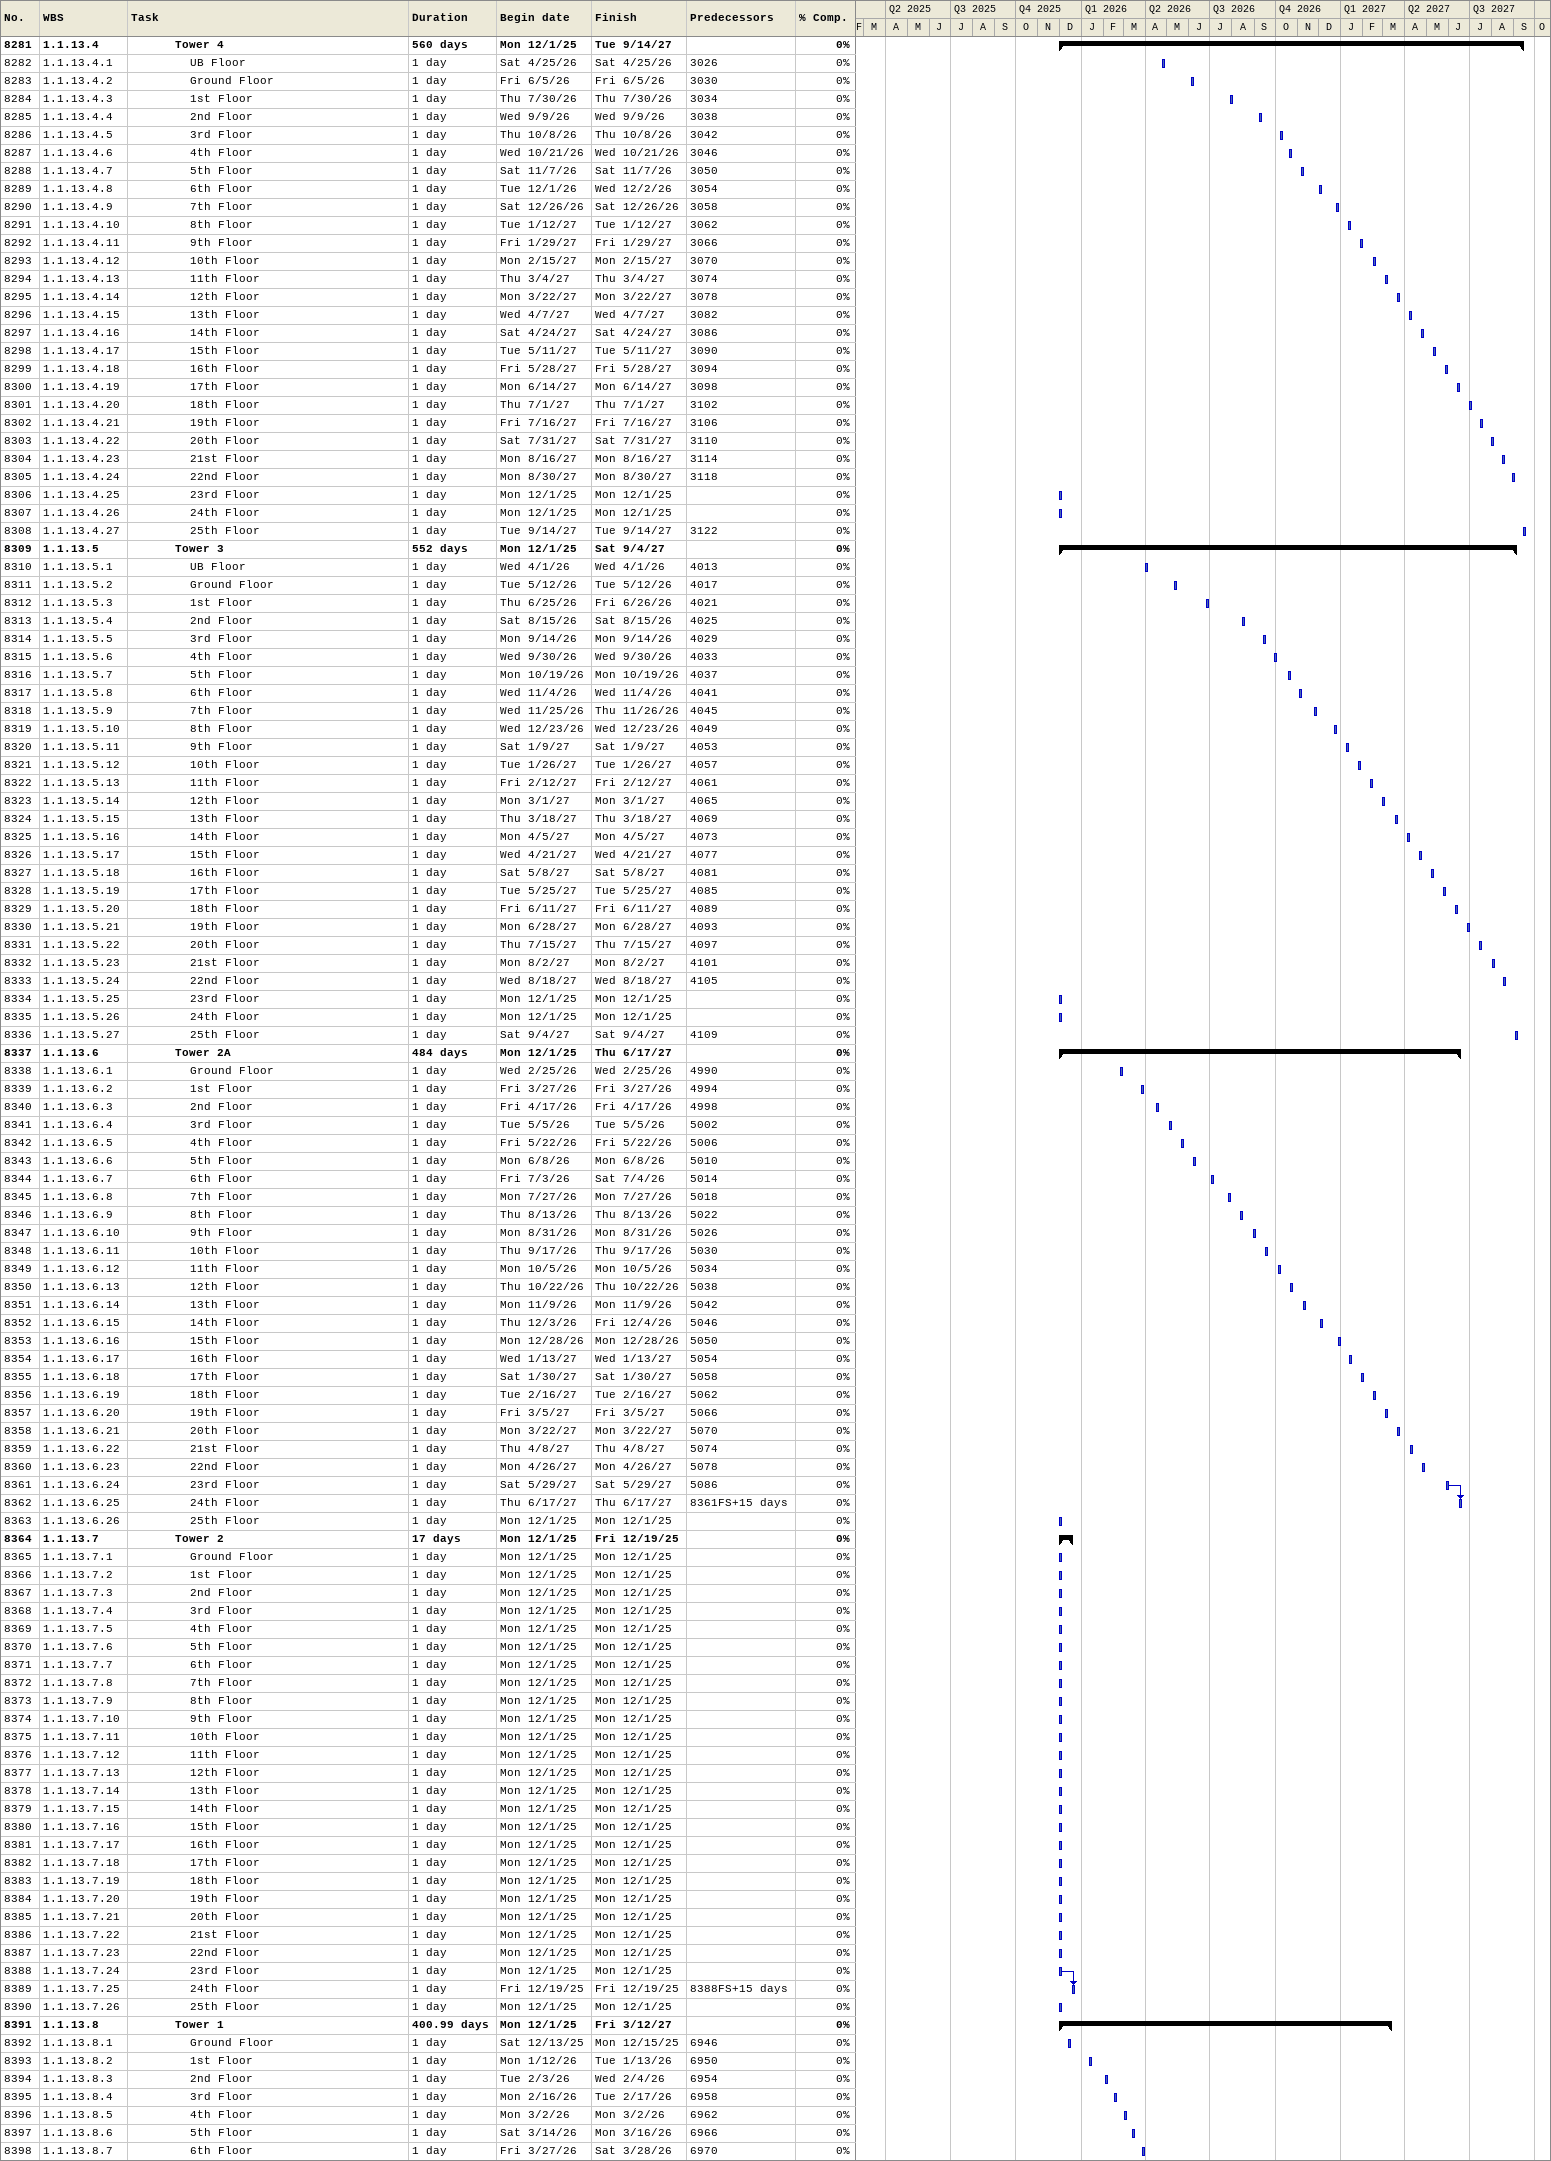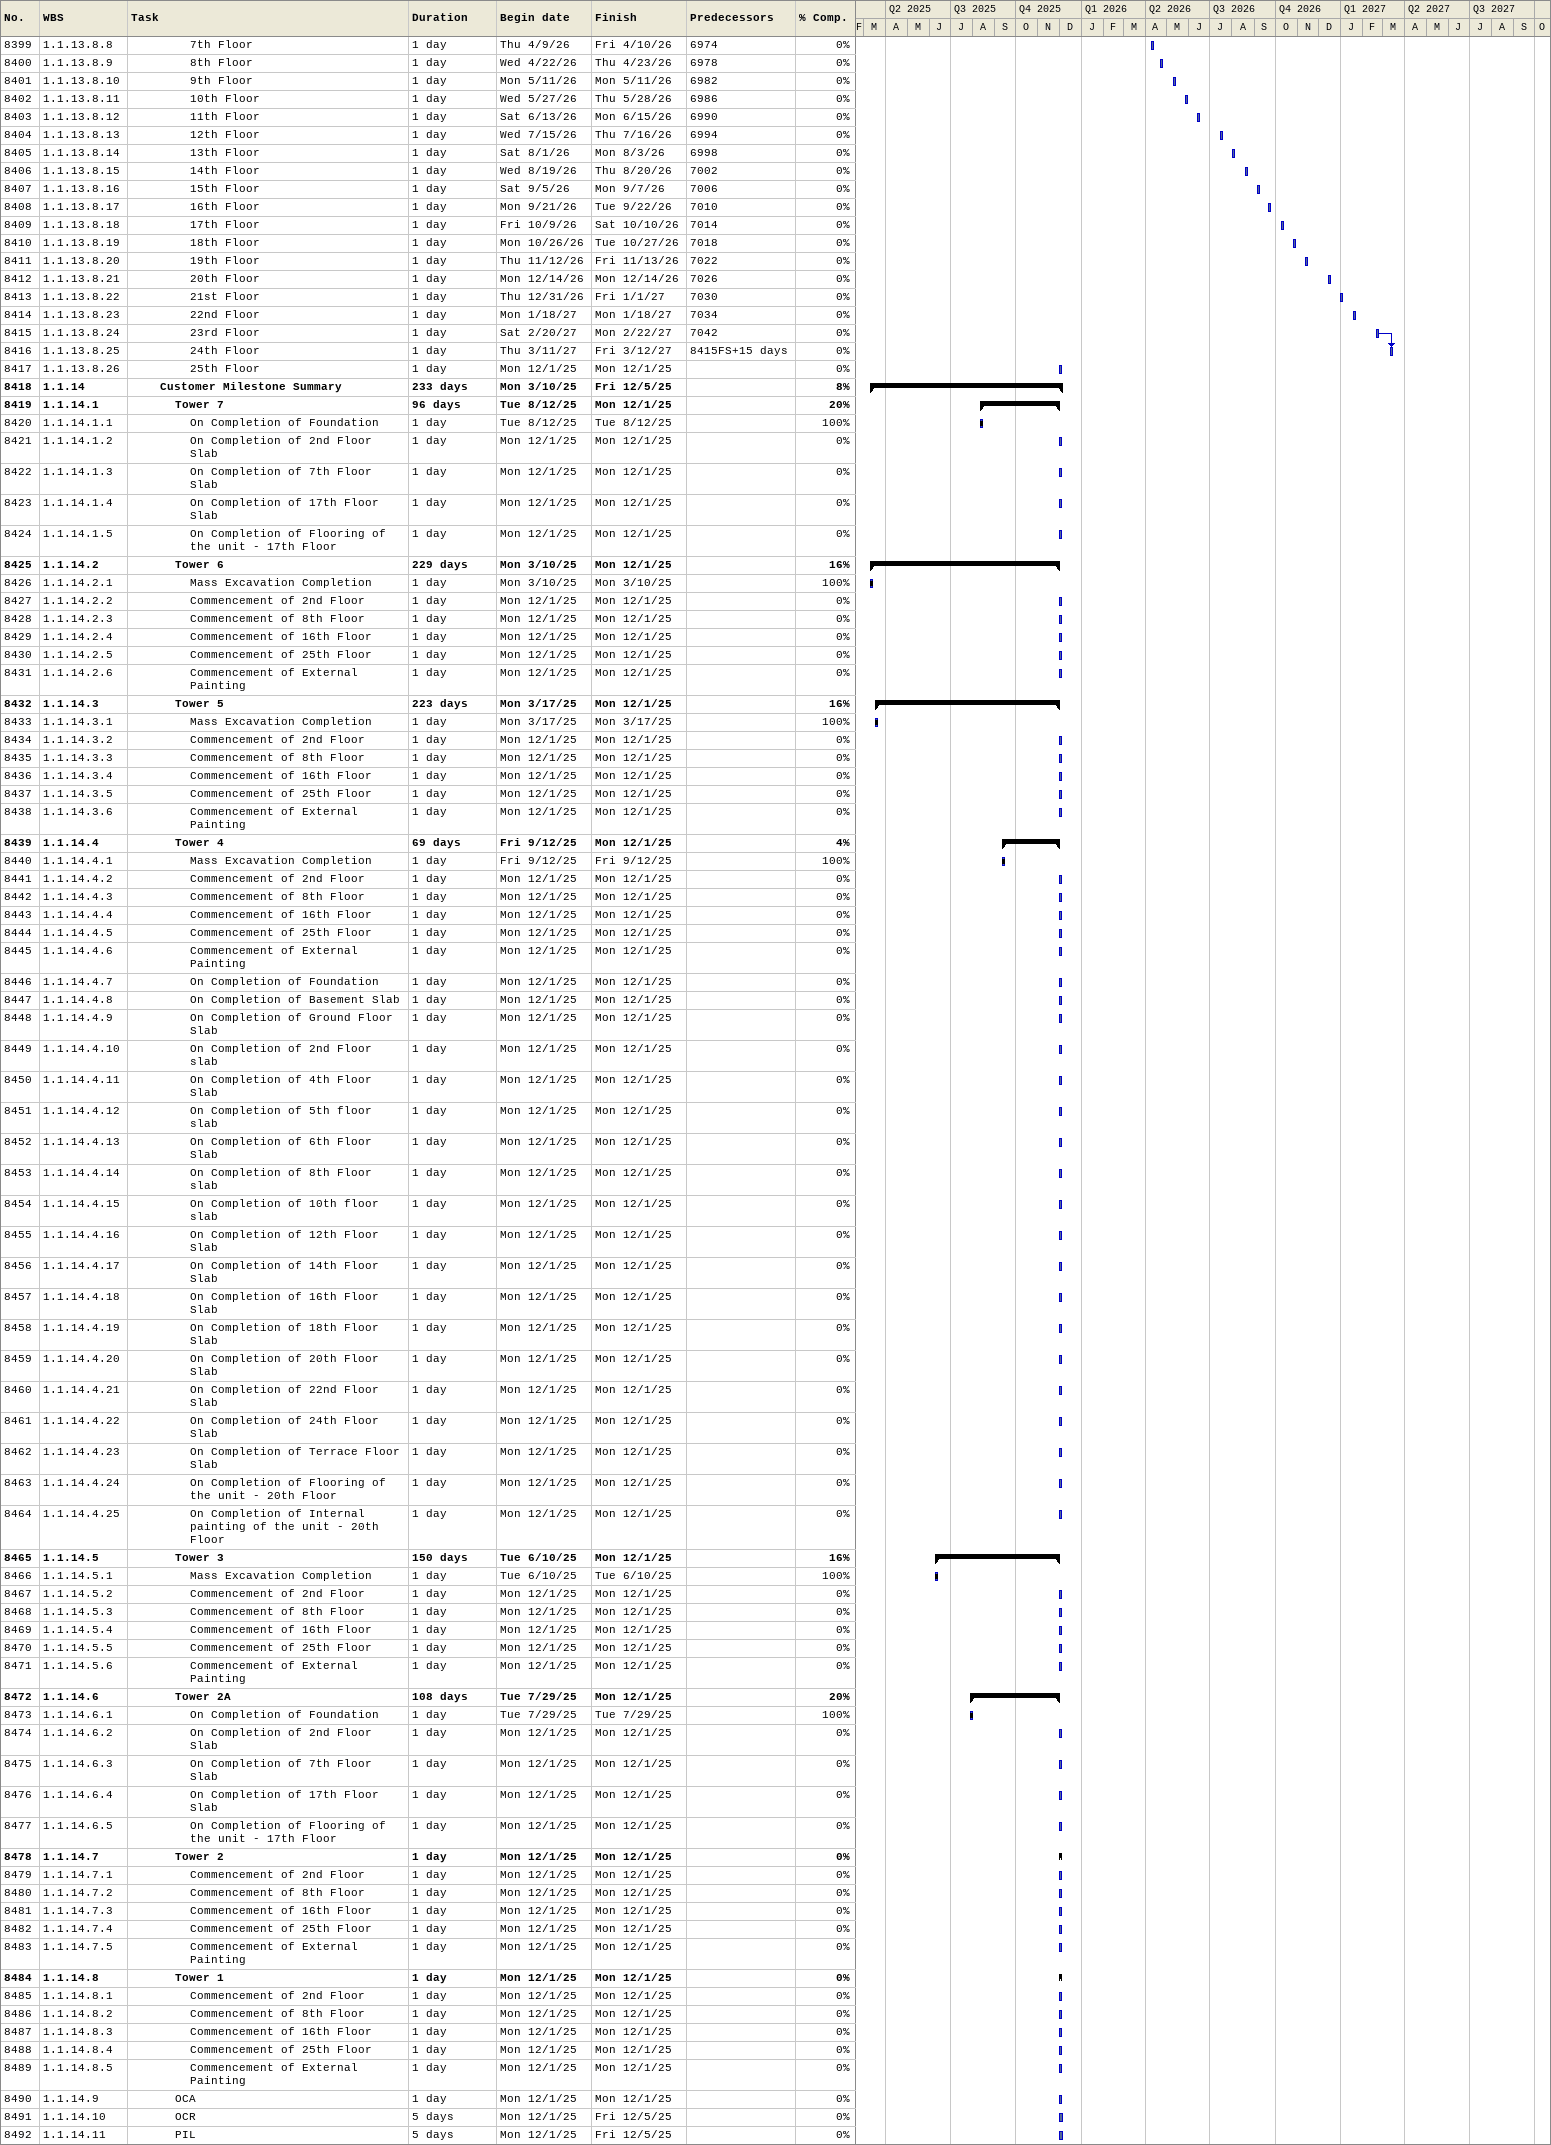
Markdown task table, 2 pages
| ID | WBS | Task | Duration | Start | Finish | Predecessors | % complete |
|---|---|---|---|---|---|---|---|
| 8281 | 1.1.13.4 | **Tower 4** | 560d | 2025-12-01 | 2027-09-14 |  | 0 |
| 8282 | 1.1.13.4.1 | UB Floor | 1d | 2026-04-25 | 2026-04-25 | 3026 | 0 |
| 8283 | 1.1.13.4.2 | Ground Floor | 1d | 2026-06-05 | 2026-06-05 | 3030 | 0 |
| 8284 | 1.1.13.4.3 | 1st Floor | 1d | 2026-07-30 | 2026-07-30 | 3034 | 0 |
| 8285 | 1.1.13.4.4 | 2nd Floor | 1d | 2026-09-09 | 2026-09-09 | 3038 | 0 |
| 8286 | 1.1.13.4.5 | 3rd Floor | 1d | 2026-10-08 | 2026-10-08 | 3042 | 0 |
| 8287 | 1.1.13.4.6 | 4th Floor | 1d | 2026-10-21 | 2026-10-21 | 3046 | 0 |
| 8288 | 1.1.13.4.7 | 5th Floor | 1d | 2026-11-07 | 2026-11-07 | 3050 | 0 |
| 8289 | 1.1.13.4.8 | 6th Floor | 1d | 2026-12-01 | 2026-12-02 | 3054 | 0 |
| 8290 | 1.1.13.4.9 | 7th Floor | 1d | 2026-12-26 | 2026-12-26 | 3058 | 0 |
| 8291 | 1.1.13.4.10 | 8th Floor | 1d | 2027-01-12 | 2027-01-12 | 3062 | 0 |
| 8292 | 1.1.13.4.11 | 9th Floor | 1d | 2027-01-29 | 2027-01-29 | 3066 | 0 |
| 8293 | 1.1.13.4.12 | 10th Floor | 1d | 2027-02-15 | 2027-02-15 | 3070 | 0 |
| 8294 | 1.1.13.4.13 | 11th Floor | 1d | 2027-03-04 | 2027-03-04 | 3074 | 0 |
| 8295 | 1.1.13.4.14 | 12th Floor | 1d | 2027-03-22 | 2027-03-22 | 3078 | 0 |
| 8296 | 1.1.13.4.15 | 13th Floor | 1d | 2027-04-07 | 2027-04-07 | 3082 | 0 |
| 8297 | 1.1.13.4.16 | 14th Floor | 1d | 2027-04-24 | 2027-04-24 | 3086 | 0 |
| 8298 | 1.1.13.4.17 | 15th Floor | 1d | 2027-05-11 | 2027-05-11 | 3090 | 0 |
| 8299 | 1.1.13.4.18 | 16th Floor | 1d | 2027-05-28 | 2027-05-28 | 3094 | 0 |
| 8300 | 1.1.13.4.19 | 17th Floor | 1d | 2027-06-14 | 2027-06-14 | 3098 | 0 |
| 8301 | 1.1.13.4.20 | 18th Floor | 1d | 2027-07-01 | 2027-07-01 | 3102 | 0 |
| 8302 | 1.1.13.4.21 | 19th Floor | 1d | 2027-07-16 | 2027-07-16 | 3106 | 0 |
| 8303 | 1.1.13.4.22 | 20th Floor | 1d | 2027-07-31 | 2027-07-31 | 3110 | 0 |
| 8304 | 1.1.13.4.23 | 21st Floor | 1d | 2027-08-16 | 2027-08-16 | 3114 | 0 |
| 8305 | 1.1.13.4.24 | 22nd Floor | 1d | 2027-08-30 | 2027-08-30 | 3118 | 0 |
| 8306 | 1.1.13.4.25 | 23rd Floor | 1d | 2025-12-01 | 2025-12-01 |  | 0 |
| 8307 | 1.1.13.4.26 | 24th Floor | 1d | 2025-12-01 | 2025-12-01 |  | 0 |
| 8308 | 1.1.13.4.27 | 25th Floor | 1d | 2027-09-14 | 2027-09-14 | 3122 | 0 |
| 8309 | 1.1.13.5 | **Tower 3** | 552d | 2025-12-01 | 2027-09-04 |  | 0 |
| 8310 | 1.1.13.5.1 | UB Floor | 1d | 2026-04-01 | 2026-04-01 | 4013 | 0 |
| 8311 | 1.1.13.5.2 | Ground Floor | 1d | 2026-05-12 | 2026-05-12 | 4017 | 0 |
| 8312 | 1.1.13.5.3 | 1st Floor | 1d | 2026-06-25 | 2026-06-26 | 4021 | 0 |
| 8313 | 1.1.13.5.4 | 2nd Floor | 1d | 2026-08-15 | 2026-08-15 | 4025 | 0 |
| 8314 | 1.1.13.5.5 | 3rd Floor | 1d | 2026-09-14 | 2026-09-14 | 4029 | 0 |
| 8315 | 1.1.13.5.6 | 4th Floor | 1d | 2026-09-30 | 2026-09-30 | 4033 | 0 |
| 8316 | 1.1.13.5.7 | 5th Floor | 1d | 2026-10-19 | 2026-10-19 | 4037 | 0 |
| 8317 | 1.1.13.5.8 | 6th Floor | 1d | 2026-11-04 | 2026-11-04 | 4041 | 0 |
| 8318 | 1.1.13.5.9 | 7th Floor | 1d | 2026-11-25 | 2026-11-26 | 4045 | 0 |
| 8319 | 1.1.13.5.10 | 8th Floor | 1d | 2026-12-23 | 2026-12-23 | 4049 | 0 |
| 8320 | 1.1.13.5.11 | 9th Floor | 1d | 2027-01-09 | 2027-01-09 | 4053 | 0 |
| 8321 | 1.1.13.5.12 | 10th Floor | 1d | 2027-01-26 | 2027-01-26 | 4057 | 0 |
| 8322 | 1.1.13.5.13 | 11th Floor | 1d | 2027-02-12 | 2027-02-12 | 4061 | 0 |
| 8323 | 1.1.13.5.14 | 12th Floor | 1d | 2027-03-01 | 2027-03-01 | 4065 | 0 |
| 8324 | 1.1.13.5.15 | 13th Floor | 1d | 2027-03-18 | 2027-03-18 | 4069 | 0 |
| 8325 | 1.1.13.5.16 | 14th Floor | 1d | 2027-04-05 | 2027-04-05 | 4073 | 0 |
| 8326 | 1.1.13.5.17 | 15th Floor | 1d | 2027-04-21 | 2027-04-21 | 4077 | 0 |
| 8327 | 1.1.13.5.18 | 16th Floor | 1d | 2027-05-08 | 2027-05-08 | 4081 | 0 |
| 8328 | 1.1.13.5.19 | 17th Floor | 1d | 2027-05-25 | 2027-05-25 | 4085 | 0 |
| 8329 | 1.1.13.5.20 | 18th Floor | 1d | 2027-06-11 | 2027-06-11 | 4089 | 0 |
| 8330 | 1.1.13.5.21 | 19th Floor | 1d | 2027-06-28 | 2027-06-28 | 4093 | 0 |
| 8331 | 1.1.13.5.22 | 20th Floor | 1d | 2027-07-15 | 2027-07-15 | 4097 | 0 |
| 8332 | 1.1.13.5.23 | 21st Floor | 1d | 2027-08-02 | 2027-08-02 | 4101 | 0 |
| 8333 | 1.1.13.5.24 | 22nd Floor | 1d | 2027-08-18 | 2027-08-18 | 4105 | 0 |
| 8334 | 1.1.13.5.25 | 23rd Floor | 1d | 2025-12-01 | 2025-12-01 |  | 0 |
| 8335 | 1.1.13.5.26 | 24th Floor | 1d | 2025-12-01 | 2025-12-01 |  | 0 |
| 8336 | 1.1.13.5.27 | 25th Floor | 1d | 2027-09-04 | 2027-09-04 | 4109 | 0 |
| 8337 | 1.1.13.6 | **Tower 2A** | 484d | 2025-12-01 | 2027-06-17 |  | 0 |
| 8338 | 1.1.13.6.1 | Ground Floor | 1d | 2026-02-25 | 2026-02-25 | 4990 | 0 |
| 8339 | 1.1.13.6.2 | 1st Floor | 1d | 2026-03-27 | 2026-03-27 | 4994 | 0 |
| 8340 | 1.1.13.6.3 | 2nd Floor | 1d | 2026-04-17 | 2026-04-17 | 4998 | 0 |
| 8341 | 1.1.13.6.4 | 3rd Floor | 1d | 2026-05-05 | 2026-05-05 | 5002 | 0 |
| 8342 | 1.1.13.6.5 | 4th Floor | 1d | 2026-05-22 | 2026-05-22 | 5006 | 0 |
| 8343 | 1.1.13.6.6 | 5th Floor | 1d | 2026-06-08 | 2026-06-08 | 5010 | 0 |
| 8344 | 1.1.13.6.7 | 6th Floor | 1d | 2026-07-03 | 2026-07-04 | 5014 | 0 |
| 8345 | 1.1.13.6.8 | 7th Floor | 1d | 2026-07-27 | 2026-07-27 | 5018 | 0 |
| 8346 | 1.1.13.6.9 | 8th Floor | 1d | 2026-08-13 | 2026-08-13 | 5022 | 0 |
| 8347 | 1.1.13.6.10 | 9th Floor | 1d | 2026-08-31 | 2026-08-31 | 5026 | 0 |
| 8348 | 1.1.13.6.11 | 10th Floor | 1d | 2026-09-17 | 2026-09-17 | 5030 | 0 |
| 8349 | 1.1.13.6.12 | 11th Floor | 1d | 2026-10-05 | 2026-10-05 | 5034 | 0 |
| 8350 | 1.1.13.6.13 | 12th Floor | 1d | 2026-10-22 | 2026-10-22 | 5038 | 0 |
| 8351 | 1.1.13.6.14 | 13th Floor | 1d | 2026-11-09 | 2026-11-09 | 5042 | 0 |
| 8352 | 1.1.13.6.15 | 14th Floor | 1d | 2026-12-03 | 2026-12-04 | 5046 | 0 |
| 8353 | 1.1.13.6.16 | 15th Floor | 1d | 2026-12-28 | 2026-12-28 | 5050 | 0 |
| 8354 | 1.1.13.6.17 | 16th Floor | 1d | 2027-01-13 | 2027-01-13 | 5054 | 0 |
| 8355 | 1.1.13.6.18 | 17th Floor | 1d | 2027-01-30 | 2027-01-30 | 5058 | 0 |
| 8356 | 1.1.13.6.19 | 18th Floor | 1d | 2027-02-16 | 2027-02-16 | 5062 | 0 |
| 8357 | 1.1.13.6.20 | 19th Floor | 1d | 2027-03-05 | 2027-03-05 | 5066 | 0 |
| 8358 | 1.1.13.6.21 | 20th Floor | 1d | 2027-03-22 | 2027-03-22 | 5070 | 0 |
| 8359 | 1.1.13.6.22 | 21st Floor | 1d | 2027-04-08 | 2027-04-08 | 5074 | 0 |
| 8360 | 1.1.13.6.23 | 22nd Floor | 1d | 2027-04-26 | 2027-04-26 | 5078 | 0 |
| 8361 | 1.1.13.6.24 | 23rd Floor | 1d | 2027-05-29 | 2027-05-29 | 5086 | 0 |
| 8362 | 1.1.13.6.25 | 24th Floor | 1d | 2027-06-17 | 2027-06-17 | 8361FS+15d | 0 |
| 8363 | 1.1.13.6.26 | 25th Floor | 1d | 2025-12-01 | 2025-12-01 |  | 0 |
| 8364 | 1.1.13.7 | **Tower 2** | 17d | 2025-12-01 | 2025-12-19 |  | 0 |
| 8365 | 1.1.13.7.1 | Ground Floor | 1d | 2025-12-01 | 2025-12-01 |  | 0 |
| 8366 | 1.1.13.7.2 | 1st Floor | 1d | 2025-12-01 | 2025-12-01 |  | 0 |
| 8367 | 1.1.13.7.3 | 2nd Floor | 1d | 2025-12-01 | 2025-12-01 |  | 0 |
| 8368 | 1.1.13.7.4 | 3rd Floor | 1d | 2025-12-01 | 2025-12-01 |  | 0 |
| 8369 | 1.1.13.7.5 | 4th Floor | 1d | 2025-12-01 | 2025-12-01 |  | 0 |
| 8370 | 1.1.13.7.6 | 5th Floor | 1d | 2025-12-01 | 2025-12-01 |  | 0 |
| 8371 | 1.1.13.7.7 | 6th Floor | 1d | 2025-12-01 | 2025-12-01 |  | 0 |
| 8372 | 1.1.13.7.8 | 7th Floor | 1d | 2025-12-01 | 2025-12-01 |  | 0 |
| 8373 | 1.1.13.7.9 | 8th Floor | 1d | 2025-12-01 | 2025-12-01 |  | 0 |
| 8374 | 1.1.13.7.10 | 9th Floor | 1d | 2025-12-01 | 2025-12-01 |  | 0 |
| 8375 | 1.1.13.7.11 | 10th Floor | 1d | 2025-12-01 | 2025-12-01 |  | 0 |
| 8376 | 1.1.13.7.12 | 11th Floor | 1d | 2025-12-01 | 2025-12-01 |  | 0 |
| 8377 | 1.1.13.7.13 | 12th Floor | 1d | 2025-12-01 | 2025-12-01 |  | 0 |
| 8378 | 1.1.13.7.14 | 13th Floor | 1d | 2025-12-01 | 2025-12-01 |  | 0 |
| 8379 | 1.1.13.7.15 | 14th Floor | 1d | 2025-12-01 | 2025-12-01 |  | 0 |
| 8380 | 1.1.13.7.16 | 15th Floor | 1d | 2025-12-01 | 2025-12-01 |  | 0 |
| 8381 | 1.1.13.7.17 | 16th Floor | 1d | 2025-12-01 | 2025-12-01 |  | 0 |
| 8382 | 1.1.13.7.18 | 17th Floor | 1d | 2025-12-01 | 2025-12-01 |  | 0 |
| 8383 | 1.1.13.7.19 | 18th Floor | 1d | 2025-12-01 | 2025-12-01 |  | 0 |
| 8384 | 1.1.13.7.20 | 19th Floor | 1d | 2025-12-01 | 2025-12-01 |  | 0 |
| 8385 | 1.1.13.7.21 | 20th Floor | 1d | 2025-12-01 | 2025-12-01 |  | 0 |
| 8386 | 1.1.13.7.22 | 21st Floor | 1d | 2025-12-01 | 2025-12-01 |  | 0 |
| 8387 | 1.1.13.7.23 | 22nd Floor | 1d | 2025-12-01 | 2025-12-01 |  | 0 |
| 8388 | 1.1.13.7.24 | 23rd Floor | 1d | 2025-12-01 | 2025-12-01 |  | 0 |
| 8389 | 1.1.13.7.25 | 24th Floor | 1d | 2025-12-19 | 2025-12-19 | 8388FS+15d | 0 |
| 8390 | 1.1.13.7.26 | 25th Floor | 1d | 2025-12-01 | 2025-12-01 |  | 0 |
| 8391 | 1.1.13.8 | **Tower 1** | 400.99d | 2025-12-01 | 2027-03-12 |  | 0 |
| 8392 | 1.1.13.8.1 | Ground Floor | 1d | 2025-12-13 | 2025-12-15 | 6946 | 0 |
| 8393 | 1.1.13.8.2 | 1st Floor | 1d | 2026-01-12 | 2026-01-13 | 6950 | 0 |
| 8394 | 1.1.13.8.3 | 2nd Floor | 1d | 2026-02-03 | 2026-02-04 | 6954 | 0 |
| 8395 | 1.1.13.8.4 | 3rd Floor | 1d | 2026-02-16 | 2026-02-17 | 6958 | 0 |
| 8396 | 1.1.13.8.5 | 4th Floor | 1d | 2026-03-02 | 2026-03-02 | 6962 | 0 |
| 8397 | 1.1.13.8.6 | 5th Floor | 1d | 2026-03-14 | 2026-03-16 | 6966 | 0 |
| 8398 | 1.1.13.8.7 | 6th Floor | 1d | 2026-03-27 | 2026-03-28 | 6970 | 0 |
| 8399 | 1.1.13.8.8 | 7th Floor | 1d | 2026-04-09 | 2026-04-10 | 6974 | 0 |
| 8400 | 1.1.13.8.9 | 8th Floor | 1d | 2026-04-22 | 2026-04-23 | 6978 | 0 |
| 8401 | 1.1.13.8.10 | 9th Floor | 1d | 2026-05-11 | 2026-05-11 | 6982 | 0 |
| 8402 | 1.1.13.8.11 | 10th Floor | 1d | 2026-05-27 | 2026-05-28 | 6986 | 0 |
| 8403 | 1.1.13.8.12 | 11th Floor | 1d | 2026-06-13 | 2026-06-15 | 6990 | 0 |
| 8404 | 1.1.13.8.13 | 12th Floor | 1d | 2026-07-15 | 2026-07-16 | 6994 | 0 |
| 8405 | 1.1.13.8.14 | 13th Floor | 1d | 2026-08-01 | 2026-08-03 | 6998 | 0 |
| 8406 | 1.1.13.8.15 | 14th Floor | 1d | 2026-08-19 | 2026-08-20 | 7002 | 0 |
| 8407 | 1.1.13.8.16 | 15th Floor | 1d | 2026-09-05 | 2026-09-07 | 7006 | 0 |
| 8408 | 1.1.13.8.17 | 16th Floor | 1d | 2026-09-21 | 2026-09-22 | 7010 | 0 |
| 8409 | 1.1.13.8.18 | 17th Floor | 1d | 2026-10-09 | 2026-10-10 | 7014 | 0 |
| 8410 | 1.1.13.8.19 | 18th Floor | 1d | 2026-10-26 | 2026-10-27 | 7018 | 0 |
| 8411 | 1.1.13.8.20 | 19th Floor | 1d | 2026-11-12 | 2026-11-13 | 7022 | 0 |
| 8412 | 1.1.13.8.21 | 20th Floor | 1d | 2026-12-14 | 2026-12-14 | 7026 | 0 |
| 8413 | 1.1.13.8.22 | 21st Floor | 1d | 2026-12-31 | 2027-01-01 | 7030 | 0 |
| 8414 | 1.1.13.8.23 | 22nd Floor | 1d | 2027-01-18 | 2027-01-18 | 7034 | 0 |
| 8415 | 1.1.13.8.24 | 23rd Floor | 1d | 2027-02-20 | 2027-02-22 | 7042 | 0 |
| 8416 | 1.1.13.8.25 | 24th Floor | 1d | 2027-03-11 | 2027-03-12 | 8415FS+15d | 0 |
| 8417 | 1.1.13.8.26 | 25th Floor | 1d | 2025-12-01 | 2025-12-01 |  | 0 |
| 8418 | 1.1.14 | **Customer Milestone Summary** | 233d | 2025-03-10 | 2025-12-05 |  | 8 |
| 8419 | 1.1.14.1 | **Tower 7** | 96d | 2025-08-12 | 2025-12-01 |  | 20 |
| 8420 | 1.1.14.1.1 | On Completion of Foundation | 1d | 2025-08-12 | 2025-08-12 |  | 100 |
| 8421 | 1.1.14.1.2 | On Completion of 2nd Floor Slab | 1d | 2025-12-01 | 2025-12-01 |  | 0 |
| 8422 | 1.1.14.1.3 | On Completion of 7th Floor Slab | 1d | 2025-12-01 | 2025-12-01 |  | 0 |
| 8423 | 1.1.14.1.4 | On Completion of 17th Floor Slab | 1d | 2025-12-01 | 2025-12-01 |  | 0 |
| 8424 | 1.1.14.1.5 | On Completion of Flooring of the unit - 17th Floor | 1d | 2025-12-01 | 2025-12-01 |  | 0 |
| 8425 | 1.1.14.2 | **Tower 6** | 229d | 2025-03-10 | 2025-12-01 |  | 16 |
| 8426 | 1.1.14.2.1 | Mass Excavation Completion | 1d | 2025-03-10 | 2025-03-10 |  | 100 |
| 8427 | 1.1.14.2.2 | Commencement of 2nd Floor | 1d | 2025-12-01 | 2025-12-01 |  | 0 |
| 8428 | 1.1.14.2.3 | Commencement of 8th Floor | 1d | 2025-12-01 | 2025-12-01 |  | 0 |
| 8429 | 1.1.14.2.4 | Commencement of 16th Floor | 1d | 2025-12-01 | 2025-12-01 |  | 0 |
| 8430 | 1.1.14.2.5 | Commencement of 25th Floor | 1d | 2025-12-01 | 2025-12-01 |  | 0 |
| 8431 | 1.1.14.2.6 | Commencement of External Painting | 1d | 2025-12-01 | 2025-12-01 |  | 0 |
| 8432 | 1.1.14.3 | **Tower 5** | 223d | 2025-03-17 | 2025-12-01 |  | 16 |
| 8433 | 1.1.14.3.1 | Mass Excavation Completion | 1d | 2025-03-17 | 2025-03-17 |  | 100 |
| 8434 | 1.1.14.3.2 | Commencement of 2nd Floor | 1d | 2025-12-01 | 2025-12-01 |  | 0 |
| 8435 | 1.1.14.3.3 | Commencement of 8th Floor | 1d | 2025-12-01 | 2025-12-01 |  | 0 |
| 8436 | 1.1.14.3.4 | Commencement of 16th Floor | 1d | 2025-12-01 | 2025-12-01 |  | 0 |
| 8437 | 1.1.14.3.5 | Commencement of 25th Floor | 1d | 2025-12-01 | 2025-12-01 |  | 0 |
| 8438 | 1.1.14.3.6 | Commencement of External Painting | 1d | 2025-12-01 | 2025-12-01 |  | 0 |
| 8439 | 1.1.14.4 | **Tower 4** | 69d | 2025-09-12 | 2025-12-01 |  | 4 |
| 8440 | 1.1.14.4.1 | Mass Excavation Completion | 1d | 2025-09-12 | 2025-09-12 |  | 100 |
| 8441 | 1.1.14.4.2 | Commencement of 2nd Floor | 1d | 2025-12-01 | 2025-12-01 |  | 0 |
| 8442 | 1.1.14.4.3 | Commencement of 8th Floor | 1d | 2025-12-01 | 2025-12-01 |  | 0 |
| 8443 | 1.1.14.4.4 | Commencement of 16th Floor | 1d | 2025-12-01 | 2025-12-01 |  | 0 |
| 8444 | 1.1.14.4.5 | Commencement of 25th Floor | 1d | 2025-12-01 | 2025-12-01 |  | 0 |
| 8445 | 1.1.14.4.6 | Commencement of External Painting | 1d | 2025-12-01 | 2025-12-01 |  | 0 |
| 8446 | 1.1.14.4.7 | On Completion of Foundation | 1d | 2025-12-01 | 2025-12-01 |  | 0 |
| 8447 | 1.1.14.4.8 | On Completion of Basement Slab | 1d | 2025-12-01 | 2025-12-01 |  | 0 |
| 8448 | 1.1.14.4.9 | On Completion of Ground Floor Slab | 1d | 2025-12-01 | 2025-12-01 |  | 0 |
| 8449 | 1.1.14.4.10 | On Completion of 2nd Floor slab | 1d | 2025-12-01 | 2025-12-01 |  | 0 |
| 8450 | 1.1.14.4.11 | On Completion of 4th Floor Slab | 1d | 2025-12-01 | 2025-12-01 |  | 0 |
| 8451 | 1.1.14.4.12 | On Completion of 5th floor slab | 1d | 2025-12-01 | 2025-12-01 |  | 0 |
| 8452 | 1.1.14.4.13 | On Completion of 6th Floor Slab | 1d | 2025-12-01 | 2025-12-01 |  | 0 |
| 8453 | 1.1.14.4.14 | On Completion of 8th Floor slab | 1d | 2025-12-01 | 2025-12-01 |  | 0 |
| 8454 | 1.1.14.4.15 | On Completion of 10th floor slab | 1d | 2025-12-01 | 2025-12-01 |  | 0 |
| 8455 | 1.1.14.4.16 | On Completion of 12th Floor Slab | 1d | 2025-12-01 | 2025-12-01 |  | 0 |
| 8456 | 1.1.14.4.17 | On Completion of 14th Floor Slab | 1d | 2025-12-01 | 2025-12-01 |  | 0 |
| 8457 | 1.1.14.4.18 | On Completion of 16th Floor Slab | 1d | 2025-12-01 | 2025-12-01 |  | 0 |
| 8458 | 1.1.14.4.19 | On Completion of 18th Floor Slab | 1d | 2025-12-01 | 2025-12-01 |  | 0 |
| 8459 | 1.1.14.4.20 | On Completion of 20th Floor Slab | 1d | 2025-12-01 | 2025-12-01 |  | 0 |
| 8460 | 1.1.14.4.21 | On Completion of 22nd Floor Slab | 1d | 2025-12-01 | 2025-12-01 |  | 0 |
| 8461 | 1.1.14.4.22 | On Completion of 24th Floor Slab | 1d | 2025-12-01 | 2025-12-01 |  | 0 |
| 8462 | 1.1.14.4.23 | On Completion of Terrace Floor Slab | 1d | 2025-12-01 | 2025-12-01 |  | 0 |
| 8463 | 1.1.14.4.24 | On Completion of Flooring of the unit - 20th Floor | 1d | 2025-12-01 | 2025-12-01 |  | 0 |
| 8464 | 1.1.14.4.25 | On Completion of Internal painting of the unit - 20th Floor | 1d | 2025-12-01 | 2025-12-01 |  | 0 |
| 8465 | 1.1.14.5 | **Tower 3** | 150d | 2025-06-10 | 2025-12-01 |  | 16 |
| 8466 | 1.1.14.5.1 | Mass Excavation Completion | 1d | 2025-06-10 | 2025-06-10 |  | 100 |
| 8467 | 1.1.14.5.2 | Commencement of 2nd Floor | 1d | 2025-12-01 | 2025-12-01 |  | 0 |
| 8468 | 1.1.14.5.3 | Commencement of 8th Floor | 1d | 2025-12-01 | 2025-12-01 |  | 0 |
| 8469 | 1.1.14.5.4 | Commencement of 16th Floor | 1d | 2025-12-01 | 2025-12-01 |  | 0 |
| 8470 | 1.1.14.5.5 | Commencement of 25th Floor | 1d | 2025-12-01 | 2025-12-01 |  | 0 |
| 8471 | 1.1.14.5.6 | Commencement of External Painting | 1d | 2025-12-01 | 2025-12-01 |  | 0 |
| 8472 | 1.1.14.6 | **Tower 2A** | 108d | 2025-07-29 | 2025-12-01 |  | 20 |
| 8473 | 1.1.14.6.1 | On Completion of Foundation | 1d | 2025-07-29 | 2025-07-29 |  | 100 |
| 8474 | 1.1.14.6.2 | On Completion of 2nd Floor Slab | 1d | 2025-12-01 | 2025-12-01 |  | 0 |
| 8475 | 1.1.14.6.3 | On Completion of 7th Floor Slab | 1d | 2025-12-01 | 2025-12-01 |  | 0 |
| 8476 | 1.1.14.6.4 | On Completion of 17th Floor Slab | 1d | 2025-12-01 | 2025-12-01 |  | 0 |
| 8477 | 1.1.14.6.5 | On Completion of Flooring of the unit - 17th Floor | 1d | 2025-12-01 | 2025-12-01 |  | 0 |
| 8478 | 1.1.14.7 | **Tower 2** | 1d | 2025-12-01 | 2025-12-01 |  | 0 |
| 8479 | 1.1.14.7.1 | Commencement of 2nd Floor | 1d | 2025-12-01 | 2025-12-01 |  | 0 |
| 8480 | 1.1.14.7.2 | Commencement of 8th Floor | 1d | 2025-12-01 | 2025-12-01 |  | 0 |
| 8481 | 1.1.14.7.3 | Commencement of 16th Floor | 1d | 2025-12-01 | 2025-12-01 |  | 0 |
| 8482 | 1.1.14.7.4 | Commencement of 25th Floor | 1d | 2025-12-01 | 2025-12-01 |  | 0 |
| 8483 | 1.1.14.7.5 | Commencement of External Painting | 1d | 2025-12-01 | 2025-12-01 |  | 0 |
| 8484 | 1.1.14.8 | **Tower 1** | 1d | 2025-12-01 | 2025-12-01 |  | 0 |
| 8485 | 1.1.14.8.1 | Commencement of 2nd Floor | 1d | 2025-12-01 | 2025-12-01 |  | 0 |
| 8486 | 1.1.14.8.2 | Commencement of 8th Floor | 1d | 2025-12-01 | 2025-12-01 |  | 0 |
| 8487 | 1.1.14.8.3 | Commencement of 16th Floor | 1d | 2025-12-01 | 2025-12-01 |  | 0 |
| 8488 | 1.1.14.8.4 | Commencement of 25th Floor | 1d | 2025-12-01 | 2025-12-01 |  | 0 |
| 8489 | 1.1.14.8.5 | Commencement of External Painting | 1d | 2025-12-01 | 2025-12-01 |  | 0 |
| 8490 | 1.1.14.9 | OCA | 1d | 2025-12-01 | 2025-12-01 |  | 0 |
| 8491 | 1.1.14.10 | OCR | 5d | 2025-12-01 | 2025-12-05 |  | 0 |
| 8492 | 1.1.14.11 | PIL | 5d | 2025-12-01 | 2025-12-05 |  | 0 |
